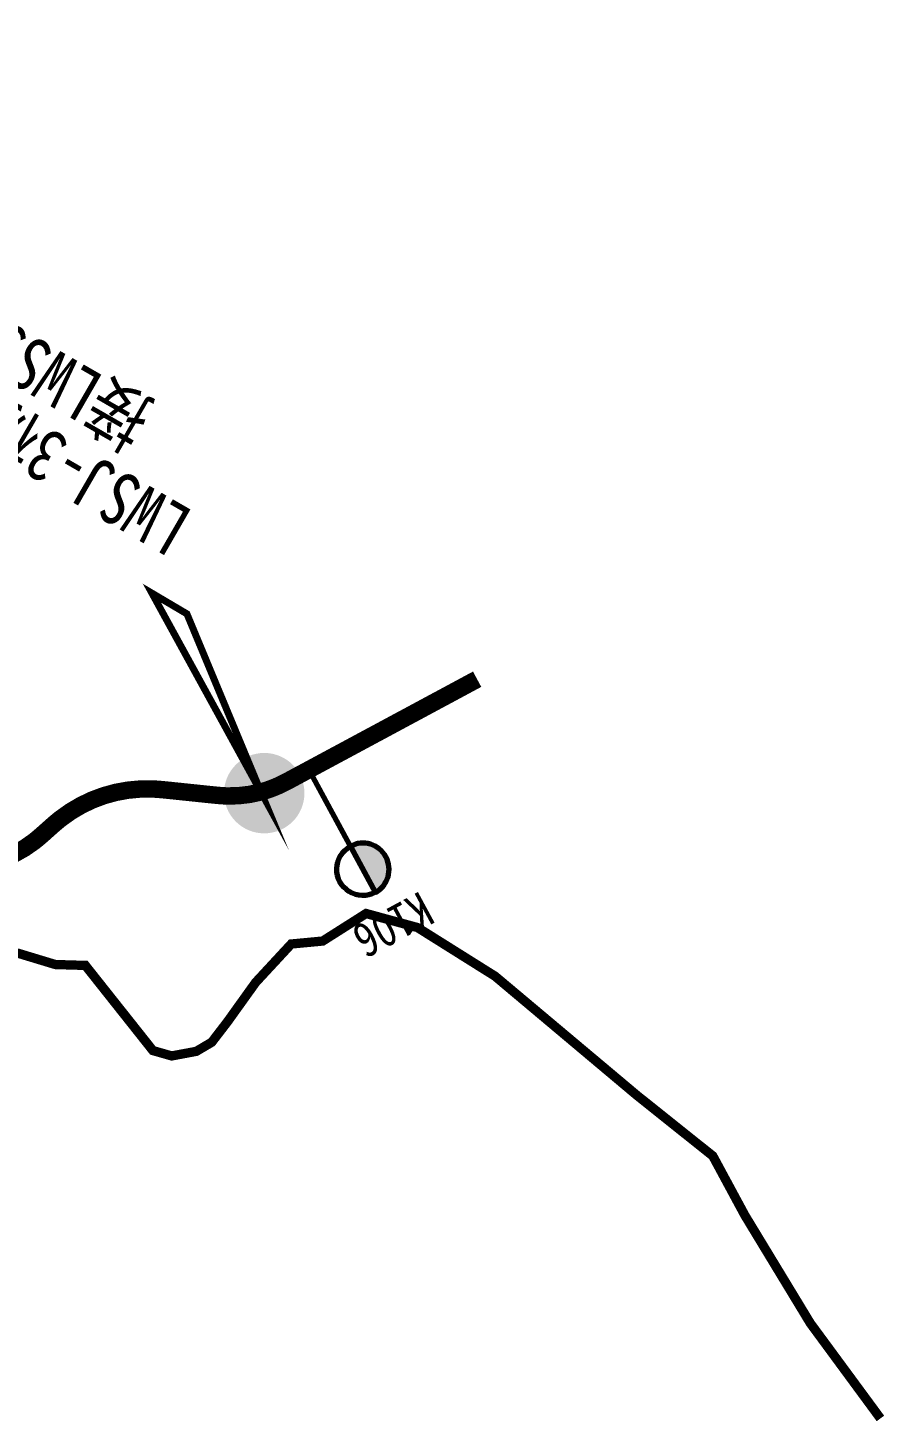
# Model space of a CAD drawing. Header units: millimetres. Extents: x 35362846 to 35427064, y 2977703 to 3025069.
# Drawn here: x 35419697 to 35427064, y 2977703 to 2989699 of the extents above; entities that cross this region are included whole.
import ezdxf
from ezdxf.enums import TextEntityAlignment as Align

# ---------------------------------------------------------------- set-up
doc = ezdxf.new("R2010")
doc.units = ezdxf.units.MM
doc.set_wipeout_variables(frame=1)
doc.linetypes.add('DASHED', pattern=[19.049999999999997, 12.7, -6.35])
for name, color, linetype, lineweight in [('station', 1, 'Continuous', 70), ('zhix', 7, 'Continuous', 100), ('布线1', 3, 'Continuous', 40)]:
    doc.layers.add(name, color=color, linetype=linetype, lineweight=lineweight)
doc.layers.add('互通标注', color=5, linetype='Continuous')
doc.styles.add('GTF_XW', font='SIMHEI.TTF', dxfattribs={"width": 0.85})
doc.styles.add('ST', font='SIMHEI.TTF')

# ---------------------------------------------------------------- blocks, each defined once
blk = doc.blocks.new('公里标')
at = {"layer": 'station'}
h = blk.add_hatch(color=256, dxfattribs=at)
edge = h.paths.add_edge_path()
edge.add_arc((-5.168849154029917e-16, 13), 3, 89.99999999999999, 270)
edge.add_line((1.148068456708479e-16, 10), (1.836909530733566e-16, 16))
blk.add_line((0, 16), (0, 0), dxfattribs=at)
blk.add_lwpolyline([(1.836909530733566e-16, 16, 1), (1.148068456708479e-16, 10)], format="xyb", close=True, dxfattribs=at)
blk.add_lwpolyline([(1.836909530733566e-16, 16, -1), (1.148068456708479e-16, 10, -15.34090689394177)], format="xyb", dxfattribs=at)

msp = doc.modelspace()

# ---------------------------------------------------------------- hatches: boundary and pattern name
at = {"layer": '互通标注', "lineweight": 0}
h = msp.add_hatch(color=1, dxfattribs=at)
h.set_gradient(color1=(255, 0, 0), color2=(252, 241, 156), tint=1, name='SPHERICAL')
edge = h.paths.add_edge_path()
edge.add_arc((35421727.78312022, 2983119.166347295), 345.6, 270, 630)

# ---------------------------------------------------------------- linework, layer by layer
at = {"layer": 'zhix', "color": 1, "linetype": 'DASHED', "ltscale": 10, "const_width": 150, "flags": 128}
msp.add_lwpolyline([(35423557.55895253, 2984098.794208209), (35421980.64812081, 2983250.513211301), (35421979.76898725, 2983250.036635826), (35421978.88985051, 2983249.560066212), (35421978.01070742, 2983249.08350832), (35421977.1315548, 2983248.60696801), (35421976.25238948, 2983248.130451145), (35421975.37320826, 2983247.653963586), (35421974.49400798, 2983247.177511194), (35421973.61478548, 2983246.701099833), (35421972.73553757, 2983246.224735364), (35421971.85626108, 2983245.74842365), (35421970.97695283, 2983245.272170556), (35421970.09760966, 2983244.795981946), (35421969.2182284, 2983244.319863685), (35421968.33880588, 2983243.843821639), (35421967.45933893, 2983243.367861675), (35421966.5798244, 2983242.891989659), (35421965.7002591, 2983242.416211461), (35421964.82063989, 2983241.940532951), (35421963.94096361, 2983241.464959997), (35421963.06122709, 2983240.989498474), (35421962.18142719, 2983240.514154253), (35421961.30156074, 2983240.038933209), (35421960.42162462, 2983239.563841217), (35421959.54161564, 2983239.088884153), (35421958.66153069, 2983238.614067898), (35421957.78136662, 2983238.13939833), (35421956.90112028, 2983237.664881331), (35421956.02078854, 2983237.190522784), (35421955.14036828, 2983236.716328575), (35421954.25985635, 2983236.242304588), (35421953.37924963, 2983235.768456713), (35421952.49854501, 2983235.294790841), (35421951.61773935, 2983234.821312863), (35421950.73682955, 2983234.348028674), (35421949.8558125, 2983233.87494417), (35421948.97468508, 2983233.40206525), (35421948.09344421, 2983232.929397814), (35421947.21208676, 2983232.456947764), (35421946.33060966, 2983231.984721008), (35421945.4490098, 2983231.512723452), (35421944.56728411, 2983231.040961005), (35421943.68542951, 2983230.569439582), (35421942.80344292, 2983230.098165096), (35421941.92132126, 2983229.627143466), (35421941.03906147, 2983229.156380612), (35421940.1566605, 2983228.685882457), (35421939.27411528, 2983228.215654927), (35421938.39142277, 2983227.745703951), (35421937.50857992, 2983227.276035462), (35421936.62558369, 2983226.806655392), (35421935.74243104, 2983226.337569681), (35421934.85911898, 2983225.868784268), (35421933.97564443, 2983225.400305099), (35421933.09200442, 2983224.93213812), (35421932.20819593, 2983224.464289282), (35421931.32421595, 2983223.996764539), (35421930.44006149, 2983223.529569848), (35421929.55572956, 2983223.062711169), (35421928.67121718, 2983222.596194467), (35421927.78652137, 2983222.130025709), (35421926.90163916, 2983221.664210867), (35421926.0165676, 2983221.198755916), (35421925.13130372, 2983220.733666833), (35421924.24584459, 2983220.268949604), (35421923.36018725, 2983219.804610212), (35421922.47432879, 2983219.340654648), (35421921.58826626, 2983218.877088908), (35421920.70199678, 2983218.413918988), (35421919.81551741, 2983217.951150892), (35421918.92882526, 2983217.488790625), (35421918.04191744, 2983217.026844199), (35421917.15479106, 2983216.565317627), (35421916.26744326, 2983216.104216929), (35421915.37987116, 2983215.643548129), (35421914.4920719, 2983215.183317253), (35421913.60404264, 2983214.723530335), (35421912.71578053, 2983214.264193411), (35421911.82728275, 2983213.805312522), (35421910.93854647, 2983213.346893713), (35421910.04956888, 2983212.888943037), (35421909.16034719, 2983212.431466547), (35421908.27087857, 2983211.974470304), (35421907.38116027, 2983211.517960372), (35421906.4911895, 2983211.06194282), (35421905.60096351, 2983210.606423724), (35421904.71047952, 2983210.151409163), (35421903.81973481, 2983209.69690522), (35421902.92872664, 2983209.242917986), (35421902.03745228, 2983208.789453555), (35421901.14590903, 2983208.336518027), (35421900.25409417, 2983207.884117506), (35421899.36200503, 2983207.432258104), (35421898.4696389, 2983206.980945934), (35421897.57699314, 2983206.530187117), (35421896.68406507, 2983206.079987782), (35421895.79085207, 2983205.630354057), (35421894.89735147, 2983205.181292081), (35421894.00356067, 2983204.732807996), (35421893.10947706, 2983204.284907951), (35421892.21509803, 2983203.837598097), (35421891.32042098, 2983203.390884596), (35421890.42544335, 2983202.944773616), (35421889.53016257, 2983202.499271321), (35421888.6345761, 2983202.054383891), (35421887.73868139, 2983201.610117507), (35421886.84247591, 2983201.166478359), (35421885.94595715, 2983200.72347264), (35421885.0491226, 2983200.281106551), (35421884.15196978, 2983199.839386297), (35421883.25449622, 2983199.398318091), (35421882.35669945, 2983198.957908152), (35421881.45857703, 2983198.518162702), (35421880.56012651, 2983198.079087973), (35421879.66134547, 2983197.640690202), (35421878.76223152, 2983197.202975631), (35421877.86278225, 2983196.765950509), (35421876.96299528, 2983196.329621093), (35421876.06286824, 2983195.893993643), (35421875.16239879, 2983195.459074428), (35421874.2615846, 2983195.024869722), (35421873.36042333, 2983194.591385807), (35421872.45891266, 2983194.158628969), (35421871.55705034, 2983193.726605504), (35421870.65483404, 2983193.295321711), (35421869.75226153, 2983192.864783898), (35421868.84933056, 2983192.434998378), (35421867.94603889, 2983192.005971472), (35421867.04238429, 2983191.577709506), (35421866.13836457, 2983191.150218816), (35421865.23397755, 2983190.72350574), (35421864.32922105, 2983190.297576627), (35421863.42409291, 2983189.87243783), (35421862.518591, 2983189.448095711), (35421861.6127132, 2983189.024556637), (35421860.70645741, 2983188.601826984), (35421859.79982152, 2983188.179913131), (35421858.89280346, 2983187.758821468), (35421857.9854012, 2983187.338558392), (35421857.07761268, 2983186.919130303), (35421856.16943587, 2983186.500543612), (35421855.26086877, 2983186.082804735), (35421854.35190941, 2983185.665920095), (35421853.44255581, 2983185.249896124), (35421852.53280601, 2983184.834739259), (35421851.62265807, 2983184.420455946), (35421850.71211009, 2983184.007052636), (35421849.80116016, 2983183.594535788), (35421848.88980641, 2983183.18291187), (35421847.97804696, 2983182.772187354), (35421847.52100059, 2983182.56670901, -0.03943450775102868), (35421699.22449795, 2983129.53625488, -0.03943450775102868)], format="xyb", dxfattribs=at)
at = {"layer": 'zhix', "color": 1, "const_width": 150, "flags": 128}
msp.add_lwpolyline([(35421699.22449795, 2983129.53625488, -0.07362199766827258), (35421408.34781355, 2983095.164667976), (35421407.84692203, 2983095.179502253), (35421406.84738266, 2983095.209849682), (35421405.84787372, 2983095.241183307), (35421404.84839596, 2983095.273496435), (35421403.84895013, 2983095.306782374), (35421402.84953694, 2983095.341034428), (35421401.85015709, 2983095.376245902), (35421400.85081127, 2983095.412410103), (35421399.85150013, 2983095.449520334), (35421398.85222431, 2983095.487569902), (35421397.85298444, 2983095.52655211), (35421396.85378113, 2983095.566460263), (35421395.85461494, 2983095.607287667), (35421394.85548647, 2983095.649027626), (35421393.85639625, 2983095.691673443), (35421392.85734482, 2983095.735218424), (35421391.85833269, 2983095.779655874), (35421390.85936034, 2983095.824979097), (35421389.86042827, 2983095.871181398), (35421388.86153693, 2983095.918256083), (35421387.86268676, 2983095.966196455), (35421386.86387819, 2983096.01499582), (35421385.86511163, 2983096.064647484), (35421384.86638746, 2983096.115144753), (35421383.86770605, 2983096.166480932), (35421382.86906779, 2983096.218649328), (35421381.87047298, 2983096.271643247), (35421380.87192196, 2983096.325455995), (35421379.87341504, 2983096.380080881), (35421378.87495251, 2983096.43551121), (35421377.87653465, 2983096.491740293), (35421376.8781617, 2983096.548761436), (35421375.87983391, 2983096.606567948), (35421374.88155153, 2983096.665153137), (35421373.88331475, 2983096.724510314), (35421372.88512377, 2983096.784632789), (35421371.88697877, 2983096.845513871), (35421370.8888799, 2983096.907146872), (35421369.89082735, 2983096.969525103), (35421368.89282122, 2983097.032641876), (35421367.89486165, 2983097.096490502), (35421366.89694874, 2983097.161064296), (35421365.89908257, 2983097.22635657), (35421364.90126324, 2983097.292360639), (35421363.9034908, 2983097.359069817), (35421362.9057653, 2983097.42647742), (35421361.90808677, 2983097.494576762), (35421360.91045525, 2983097.563361161), (35421359.91287072, 2983097.63282393), (35421358.91533319, 2983097.702958394), (35421357.91784264, 2983097.773757867), (35421356.92039903, 2983097.845215669), (35421355.92300232, 2983097.917325118), (35421354.92565246, 2983097.990079536), (35421353.92834936, 2983098.063472243), (35421352.93109294, 2983098.13749656), (35421351.9338831, 2983098.21214581), (35421350.93671974, 2983098.287413315), (35421349.93960273, 2983098.3632924), (35421348.94253194, 2983098.439776388), (35421347.94550721, 2983098.516858606), (35421346.94852839, 2983098.594532378), (35421345.95159532, 2983098.67279103), (35421344.9547078, 2983098.75162789), (35421343.95786565, 2983098.831036287), (35421342.96106865, 2983098.911009548), (35421341.9643166, 2983098.991541002), (35421340.96760926, 2983099.072623981), (35421339.97094639, 2983099.154251814), (35421338.97432774, 2983099.236417833), (35421337.97775307, 2983099.31911537), (35421336.98122208, 2983099.402337759), (35421335.9847345, 2983099.486078332), (35421334.98829003, 2983099.570330425), (35421333.99188839, 2983099.655087371), (35421332.99552925, 2983099.740342509), (35421331.99921229, 2983099.826089172), (35421331.00293717, 2983099.9123207), (35421330.00670356, 2983099.999030431), (35421329.01051111, 2983100.086211702), (35421328.01435944, 2983100.173857853), (35421327.01824821, 2983100.261962225), (35421326.02217701, 2983100.350518158), (35421325.02614547, 2983100.439518995), (35421324.03015318, 2983100.528958076), (35421323.03419974, 2983100.618828746), (35421322.03828474, 2983100.709124348), (35421321.04240775, 2983100.799838225), (35421320.04656834, 2983100.890963725), (35421319.05076607, 2983100.982494192), (35421318.0550005, 2983101.074422972), (35421317.05927116, 2983101.166743413), (35421316.06357758, 2983101.259448863), (35421315.06791931, 2983101.352532669), (35421314.07229586, 2983101.445988181), (35421313.07670674, 2983101.539808748), (35421312.08115147, 2983101.633987722), (35421311.08562952, 2983101.728518453), (35421310.09014042, 2983101.823394292), (35421309.09468362, 2983101.918608593), (35421308.09925862, 2983102.014154707), (35421307.10386489, 2983102.110025988), (35421306.10850188, 2983102.20621579), (35421305.11316906, 2983102.302717468), (35421304.11786589, 2983102.399524377), (35421303.12259179, 2983102.496629872), (35421302.12734623, 2983102.59402731), (35421301.13212863, 2983102.691710048), (35421300.13693842, 2983102.789671443), (35421299.14177502, 2983102.887904853), (35421298.14663785, 2983102.986403637), (35421297.15152632, 2983103.085161152), (35421296.15643985, 2983103.18417076), (35421295.16137782, 2983103.283425819), (35421294.16633965, 2983103.38291969), (35421293.17132472, 2983103.482645735), (35421292.17633242, 2983103.582597313), (35421291.18136214, 2983103.682767787), (35421290.18641324, 2983103.783150519), (35421289.19148511, 2983103.883738872), (35421288.19657712, 2983103.984526209), (35421287.20168863, 2983104.085505892), (35421286.20681902, 2983104.186671286), (35421285.21196762, 2983104.288015755), (35421284.21713381, 2983104.389532664), (35421283.22231694, 2983104.491215377), (35421282.22751633, 2983104.593057259), (35421281.23273136, 2983104.695051676), (35421280.23796137, 2983104.797191994), (35421279.24320567, 2983104.899471578), (35421278.24846363, 2983105.001883796), (35421277.25373456, 2983105.104422014), (35421276.25901781, 2983105.207079598), (35421275.26431269, 2983105.309849916), (35421274.26961855, 2983105.412726336), (35421273.27493469, 2983105.515702224), (35421272.28026046, 2983105.61877095), (35421271.28559516, 2983105.721925879), (35421270.29093812, 2983105.825160382), (35421269.29628865, 2983105.928467826), (35421268.30164606, 2983106.03184158), (35421267.30700969, 2983106.135275012), (35421266.31237882, 2983106.238761491), (35421265.31775279, 2983106.342294387), (35421264.32313091, 2983106.445867067), (35421263.32851247, 2983106.549472901), (35421262.3338968, 2983106.653105258), (35421261.3392832, 2983106.756757508), (35421260.34467099, 2983106.860423019), (35421259.35006002, 2983106.964095103), (35420923.22117481, 2983142.000464655), (35420922.22656331, 2983142.104137039), (35420921.23195127, 2983142.207804243), (35420920.23733815, 2983142.311461085), (35420919.24272341, 2983142.415102387), (35420918.24810651, 2983142.518722968), (35420917.25348692, 2983142.622317647), (35420916.25886408, 2983142.725881245), (35420915.26423748, 2983142.82940858), (35420914.26960655, 2983142.932894472), (35420913.27497078, 2983143.03633374), (35420912.28032962, 2983143.139721205), (35420911.28568254, 2983143.243051684), (35420910.29102901, 2983143.346319999), (35420909.29636849, 2983143.449520967), (35420908.30170044, 2983143.552649407), (35420907.30702434, 2983143.655700138), (35420906.31233966, 2983143.758667979), (35420905.31764586, 2983143.861547749), (35420904.32294241, 2983143.964334265), (35420903.32822881, 2983144.067022347), (35420902.33350451, 2983144.169606813), (35420901.338769, 2983144.27208248), (35420900.34402176, 2983144.374444166), (35420899.34926225, 2983144.476686688), (35420898.35448998, 2983144.578804865), (35420897.35970442, 2983144.680793514), (35420896.36490506, 2983144.782647451), (35420895.37009138, 2983144.884361494), (35420894.37526288, 2983144.985930459), (35420893.38041905, 2983145.087349161), (35420892.38555938, 2983145.188612418), (35420891.39068338, 2983145.289715046), (35420890.39579055, 2983145.390651859), (35420889.40088037, 2983145.491417673), (35420888.40595238, 2983145.592007305), (35420887.41100606, 2983145.692415567), (35420886.41604093, 2983145.792637275), (35420885.42105651, 2983145.892667243), (35420884.42605231, 2983145.992500285), (35420883.43102785, 2983146.092131215), (35420882.43598266, 2983146.191554846), (35420881.44091625, 2983146.290765991), (35420880.44582817, 2983146.389759462), (35420879.45071794, 2983146.488530074), (35420878.45558511, 2983146.587072636), (35420877.46042921, 2983146.685381962), (35420876.46524978, 2983146.783452861), (35420875.47004637, 2983146.881280147), (35420874.47481854, 2983146.978858628), (35420873.47956584, 2983147.076183116), (35420872.48428783, 2983147.17324842), (35420871.48898407, 2983147.27004935), (35420870.49365413, 2983147.366580714), (35420869.49829758, 2983147.462837323), (35420868.502914, 2983147.558813984), (35420867.50750297, 2983147.654505505), (35420866.51206406, 2983147.749906694), (35420865.51659688, 2983147.845012357), (35420864.52110102, 2983147.939817302), (35420863.52557607, 2983148.034316335), (35420862.53002165, 2983148.128504262), (35420861.53443734, 2983148.222375888), (35420860.53882277, 2983148.315926019), (35420859.54317757, 2983148.409149458), (35420858.54750133, 2983148.502041011), (35420857.55179372, 2983148.59459548), (35420856.55605434, 2983148.686807669), (35420855.56028285, 2983148.778672381), (35420854.56447889, 2983148.870184419), (35420853.5686421, 2983148.961338583), (35420852.57277215, 2983149.052129676), (35420851.57686868, 2983149.142552498), (35420850.58093138, 2983149.23260185), (35420849.58495992, 2983149.322272532), (35420848.58895397, 2983149.411559343), (35420847.59291322, 2983149.500457083), (35420846.59683736, 2983149.588960549), (35420845.60072608, 2983149.677064541), (35420844.60457909, 2983149.764763854), (35420843.60839611, 2983149.852053288), (35420842.61217684, 2983149.938927637), (35420841.61592101, 2983150.0253817), (35420840.61962835, 2983150.11141027), (35420839.62329859, 2983150.197008142), (35420838.62693147, 2983150.282170113), (35420837.63052676, 2983150.366890974), (35420836.63408419, 2983150.451165522), (35420835.63760354, 2983150.534988547), (35420834.64108458, 2983150.618354843), (35420833.64452709, 2983150.701259202), (35420832.64793083, 2983150.783696417), (35420831.65129562, 2983150.865661276), (35420830.65462125, 2983150.947148572), (35420829.65790753, 2983151.028153094), (35420828.66115426, 2983151.108669632), (35420827.66436128, 2983151.188692975), (35420826.66752841, 2983151.268217911), (35420825.6706555, 2983151.347239229), (35420824.67374239, 2983151.425751716), (35420823.67678892, 2983151.50375016), (35420822.67979495, 2983151.581229346), (35420821.68276038, 2983151.658184061), (35420820.68568506, 2983151.734609091), (35420819.68856889, 2983151.810499221), (35420818.69141176, 2983151.885849234), (35420817.69421356, 2983151.960653916), (35420816.69697422, 2983152.034908051), (35420815.69969366, 2983152.10860642), (35420814.7023718, 2983152.181743808), (35420813.70500857, 2983152.254314996), (35420812.70760394, 2983152.326314765), (35420811.71015784, 2983152.397737899), (35420810.71267026, 2983152.468579177), (35420809.71514115, 2983152.538833376), (35420808.71757051, 2983152.608495283), (35420807.71995832, 2983152.677559674), (35420806.72230458, 2983152.746021328), (35420805.72460932, 2983152.813875025), (35420804.72687255, 2983152.881115543), (35420803.72909428, 2983152.947737658), (35420802.73127457, 2983153.013736149), (35420801.73341347, 2983153.079105792), (35420800.73551104, 2983153.143841364), (35420799.73756734, 2983153.207937643), (35420798.73958244, 2983153.271389402), (35420797.74155646, 2983153.334191419), (35420796.74348947, 2983153.396338467), (35420795.74538159, 2983153.457825322), (35420794.74723295, 2983153.518646759), (35420793.74904367, 2983153.578797549), (35420792.75081389, 2983153.63827247), (35420791.75254376, 2983153.697066292), (35420790.75423345, 2983153.755173791), (35420789.75588313, 2983153.812589737), (35420788.75749297, 2983153.869308904), (35420787.75906319, 2983153.925326064), (35420786.76059397, 2983153.980635988), (35420785.76208556, 2983154.03523345), (35420784.76353814, 2983154.089113219), (35420783.76495199, 2983154.142270068), (35420782.76632734, 2983154.194698766), (35420781.76766446, 2983154.246394086), (35420780.76896362, 2983154.297350797), (35420779.77022511, 2983154.34756367), (35420778.77144922, 2983154.397027476), (35420777.77263625, 2983154.445736983), (35420776.77378654, 2983154.493686962), (35420775.77490041, 2983154.540872183), (35420774.77597819, 2983154.587287415), (35420773.77702027, 2983154.632927428), (35420772.77802699, 2983154.677786991), (35420771.77899875, 2983154.721860874), (35420770.77993592, 2983154.765143846), (35420769.78083892, 2983154.807630675), (35420768.78170816, 2983154.849316133), (35420767.78254408, 2983154.890194986), (35420766.78334711, 2983154.930262006), (35420765.78411771, 2983154.96951196), (35420764.78485636, 2983155.007939619), (35420764.2841727, 2983155.02688252, 0.1772703753263757), (35419979.46583124, 2982900.781048441), (35419979.07136232, 2982900.472115552), (35419978.28445175, 2982899.855048545), (35419977.49804923, 2982899.237334184), (35419976.71215209, 2982898.618976983), (35419975.92675763, 2982897.999981443), (35419975.14186312, 2982897.380352063), (35419974.35746587, 2982896.760093331), (35419973.57356313, 2982896.139209729), (35419972.79015218, 2982895.517705733), (35419972.00723024, 2982894.895585808), (35419971.22479459, 2982894.272854415), (35419970.44284242, 2982893.649516007), (35419969.66137099, 2982893.025575029), (35419968.88037749, 2982892.401035919), (35419968.09985912, 2982891.77590311), (35419967.31981307, 2982891.150181025), (35419966.54023655, 2982890.523874081), (35419965.7611267, 2982889.896986689), (35419964.9824807, 2982889.269523251), (35419964.20429571, 2982888.641488164), (35419963.42656887, 2982888.012885817), (35419962.6492973, 2982887.383720594), (35419961.87247816, 2982886.753996868), (35419961.09610854, 2982886.12371901), (35419960.32018556, 2982885.492891381), (35419959.54470634, 2982884.861518338), (35419958.76966794, 2982884.229604228), (35419957.99506746, 2982883.597153394), (35419957.22090197, 2982882.964170171), (35419956.44716854, 2982882.330658889), (35419955.67386423, 2982881.69662387), (35419954.90098609, 2982881.06206943), (35419954.12853116, 2982880.42699988), (35419953.35649646, 2982879.791419521), (35419952.58487903, 2982879.155332651), (35419951.81367588, 2982878.51874356), (35419951.04288402, 2982877.881656534), (35419950.27250046, 2982877.244075849), (35419949.50252218, 2982876.606005779), (35419948.73294617, 2982875.967450588), (35419947.96376941, 2982875.328414537), (35419947.19498886, 2982874.688901878), (35419946.42660149, 2982874.048916862), (35419945.65860426, 2982873.408463727), (35419944.8909941, 2982872.767546712), (35419944.12376796, 2982872.126170044), (35419943.35692278, 2982871.484337952), (35419942.59045548, 2982870.842054646), (35419941.82436297, 2982870.199324345), (35419941.05864218, 2982869.556151254), (35419940.29328998, 2982868.912539573), (35419939.5283033, 2982868.2684935), (35419938.76367901, 2982867.624017224), (35419937.999414, 2982866.979114928), (35419937.23550515, 2982866.333790793), (35419936.47194932, 2982865.688048991), (35419935.70874338, 2982865.041893691), (35419934.94588418, 2982864.395329056), (35419934.18336859, 2982863.748359243), (35419933.42119343, 2982863.100988405), (35419932.65935554, 2982862.453220688), (35419931.89785177, 2982861.805060234), (35419931.13667892, 2982861.156511181), (35419930.37583382, 2982860.50757766), (35419929.61531328, 2982859.858263796), (35419928.85511412, 2982859.208573713), (35419928.09523311, 2982858.558511527), (35419927.33566707, 2982857.908081349), (35419926.57641279, 2982857.257287288), (35419925.81746704, 2982856.606133444), (35419925.0588266, 2982855.954623916), (35419924.30048825, 2982855.302762796), (35419923.54244874, 2982854.650554174), (35419922.78470483, 2982853.998002131), (35419922.02725331, 2982853.345110747), (35419921.27009089, 2982852.691884097), (35419920.51321433, 2982852.038326251), (35419919.75662036, 2982851.384441275), (35419919.00030574, 2982850.730233229), (35419918.24426717, 2982850.075706171), (35419917.48850138, 2982849.420864155), (35419916.73300511, 2982848.765711227), (35419915.97777504, 2982848.110251432), (35419915.22280791, 2982847.454488812), (35419914.46810041, 2982846.798427402), (35419913.71364924, 2982846.142071234), (35419912.9594511, 2982845.485424337), (35419912.20550267, 2982844.828490734), (35419911.45180064, 2982844.171274447), (35419910.6983417, 2982843.513779492), (35419909.94512253, 2982842.856009882), (35419909.19213978, 2982842.197969627), (35419908.43939015, 2982841.539662731), (35419907.68687028, 2982840.881093197), (35419906.93457683, 2982840.222265023), (35419906.18250647, 2982839.563182204), (35419905.43065584, 2982838.903848731), (35419904.6790216, 2982838.244268593), (35419903.92760038, 2982837.584445774), (35419903.17638885, 2982836.924384255), (35419902.42538361, 2982836.264088015), (35419901.67458131, 2982835.603561028), (35419900.92397857, 2982834.942807267), (35419900.17357204, 2982834.281830699), (35419899.42335832, 2982833.620635291), (35419898.67333404, 2982832.959225005), (35419897.92349581, 2982832.2976038), (35419897.17384024, 2982831.635775635), (35419896.42436393, 2982830.973744461), (35419895.67506352, 2982830.311514232), (35419894.92593559, 2982829.649088894), (35419894.17697673, 2982828.986472394), (35419893.42818355, 2982828.323668675), (35419892.67955264, 2982827.660681678), (35419891.93108059, 2982826.99751534), (35419891.18276399, 2982826.334173597), (35419890.43459944, 2982825.670660382), (35419889.6865835, 2982825.006979626), (35419888.93871275, 2982824.343135257), (35419888.19098378, 2982823.679131202), (35419887.44339316, 2982823.014971385), (35419886.69593747, 2982822.350659726), (35419885.94861326, 2982821.686200147), (35419885.20141712, 2982821.021596564), (35419884.45434561, 2982820.356852894), (35419883.70739528, 2982819.69197305), (35419882.9605627, 2982819.026960943), (35419882.21384443, 2982818.361820485), (35419881.46723704, 2982817.696555583), (35419880.72073706, 2982817.031170143), (35419879.97434106, 2982816.365668071), (35419879.22804559, 2982815.70005327), (35419878.48184719, 2982815.034329641), (35419877.73574242, 2982814.368501083), (35419876.98972782, 2982813.702571498), (35419876.24379993, 2982813.03654478), (35419875.49795531, 2982812.370424827), (35419874.75219048, 2982811.704215532), (35419874.006502, 2982811.03792079), (35419873.26088639, 2982810.371544492), (35419872.51534021, 2982809.705090529), (35419871.76985998, 2982809.038562791), (35419871.02444223, 2982808.371965168), (35419870.27908352, 2982807.705301546), (35419869.53378036, 2982807.038575814), (35419868.78852929, 2982806.371791857), (35419868.04332685, 2982805.704953561), (35419867.29816956, 2982805.038064809), (35419866.55305395, 2982804.371129486), (35419865.80797654, 2982803.704151475), (35419865.06293388, 2982803.03713466), (35419864.31792249, 2982802.370082921), (35419863.57293888, 2982801.703000141), (35419862.82797961, 2982801.0358902), (35419862.08304118, 2982800.36875698), (35419861.33812012, 2982799.70160436), (35419860.59321296, 2982799.034436221), (35419859.84831622, 2982798.367256443), (35419859.10342644, 2982797.700068906), (35419858.3585398, 2982797.032877194), (35419857.61365333, 2982796.365685958), (35419856.86876241, 2982795.698499688), (35419856.12386259, 2982795.03132335), (35419855.37894944, 2982794.36416191), (35419854.6340185, 2982793.697020335), (35419853.88906531, 2982793.029903592), (35419853.14408543, 2982792.362816647), (35419852.39907444, 2982791.695764468), (35419851.65402786, 2982791.028752024), (35419850.90894127, 2982790.361784285), (35419850.1638102, 2982789.694866219), (35419849.41863024, 2982789.028002798), (35419848.67339694, 2982788.361198993), (35419847.92810584, 2982787.694459779), (35419847.18275252, 2982787.027790127), (35419846.43733253, 2982786.361195014), (35419845.69184145, 2982785.694679417), (35419844.94627482, 2982785.028248312), (35419844.20062824, 2982784.361906681), (35419843.45489726, 2982783.695659504), (35419842.70907746, 2982783.029511763), (35419841.96316439, 2982782.363468444), (35419841.21715365, 2982781.697534532), (35419840.47104082, 2982781.031715016), (35419839.72482145, 2982780.366014888), (35419838.97849115, 2982779.700439139), (35419838.23204549, 2982779.034992763), (35419837.48548007, 2982778.369680759), (35419836.73879047, 2982777.704508124), (35419835.99197228, 2982777.039479863), (35419835.24502109, 2982776.374600979), (35419834.49793252, 2982775.709876479), (35419833.75070216, 2982775.045311372), (35419833.0033256, 2982774.380910674), (35419832.25579848, 2982773.716679397), (35419831.50811639, 2982773.052622561), (35419830.76027493, 2982772.388745188), (35419830.01226976, 2982771.725052304), (35419829.26409647, 2982771.061548934), (35419828.51575069, 2982770.398240113), (35419827.76722806, 2982769.735130874), (35419827.0185242, 2982769.072226257), (35419826.26963477, 2982768.409531302), (35419825.52055538, 2982767.747051057), (35419824.7712817, 2982767.08479057), (35419824.02180939, 2982766.422754895), (35419823.27213408, 2982765.76094909), (35419822.52225145, 2982765.099378215), (35419821.77215714, 2982764.438047336), (35419821.02184685, 2982763.776961525), (35419820.27131623, 2982763.116125853), (35419819.52056098, 2982762.4555454), (35419818.76957677, 2982761.795225248), (35419818.01835928, 2982761.135170486), (35419817.26690423, 2982760.475386206), (35419816.51520731, 2982759.815877502), (35419815.76326423, 2982759.156649479), (35419815.0110707, 2982758.497707242), (35419814.25862242, 2982757.839055901), (35419813.50591514, 2982757.180700575), (35419812.75294458, 2982756.522646386), (35419811.99970647, 2982755.864898458), (35419811.24619655, 2982755.207461926), (35419810.49241059, 2982754.550341925), (35419809.73834431, 2982753.8935436), (35419808.98399349, 2982753.237072099), (35419808.2293539, 2982752.580932576), (35419807.47442131, 2982751.925130191), (35419806.71919151, 2982751.269670109), (35419805.96366027, 2982750.614557502), (35419805.20782339, 2982749.959797549), (35419804.45167667, 2982749.305395431), (35419803.69521594, 2982748.65135634), (35419802.93843699, 2982747.997685471), (35419802.18133567, 2982747.344388025), (35419801.42390777, 2982746.691469212), (35419800.66614918, 2982746.038934247), (35419799.90805571, 2982745.38678835), (35419799.14962322, 2982744.73503675), (35419798.39084759, 2982744.083684682), (35419797.63172469, 2982743.432737387), (35419796.87225037, 2982742.782200113), (35419796.11242054, 2982742.132078117), (35419795.3522311, 2982741.482376658), (35419794.59167794, 2982740.833101009), (35419793.83075698, 2982740.184256443), (35419793.06946415, 2982739.535848246), (35419792.30779537, 2982738.887881708), (35419791.54574657, 2982738.240362127), (35419790.78331371, 2982737.59329481), (35419790.02049276, 2982736.946685069), (35419789.25727967, 2982736.300538225), (35419788.49367042, 2982735.654859607), (35419787.729661, 2982735.00965455), (35419786.96524739, 2982734.3649284), (35419786.20042561, 2982733.720686508), (35419785.43519168, 2982733.076934234), (35419784.66954161, 2982732.433676946), (35419783.90347144, 2982731.79092002), (35419783.13697723, 2982731.148668841), (35419782.37005501, 2982730.506928801), (35419781.60270087, 2982729.865705304), (35419780.83491086, 2982729.225003752), (35419780.06668109, 2982728.584829569), (35419779.29800766, 2982727.945188179), (35419778.52888666, 2982727.306085017), (35419777.75931422, 2982726.667525527), (35419776.98928648, 2982726.029515161), (35419776.21879957, 2982725.392059381), (35419775.44784963, 2982724.755163657), (35419774.67643286, 2982724.118833467), (35419773.9045454, 2982723.4830743), (35419773.13218347, 2982722.847891653), (35419772.35934325, 2982722.213291033), (35419771.58602095, 2982721.579277955), (35419770.81221282, 2982720.945857944), (35419770.03791507, 2982720.313036533), (35419769.26312394, 2982719.680819268), (35419768.48783572, 2982719.049211701), (35419767.71204667, 2982718.418219395), (35419766.93575307, 2982717.787847923), (35419766.15895122, 2982717.158102865), (35419765.38163744, 2982716.528989815), (35419764.60380805, 2982715.900514374), (35419763.82545938, 2982715.272682154), (35419763.0465878, 2982714.645498776), (35419762.26718964, 2982714.018969872), (35419761.48726131, 2982713.393101083), (35419760.7067992, 2982712.76789806), (35419759.9257997, 2982712.143366467), (35419759.14425922, 2982711.519511974), (35419758.36217421, 2982710.896340265), (35419757.57954112, 2982710.273857032), (35419756.7963564, 2982709.652067979), (35419756.01261652, 2982709.030978819), (35419755.22831799, 2982708.410595277), (35419754.44345729, 2982707.790923087), (35419753.65803096, 2982707.171967996), (35419752.87203553, 2982706.553735759), (35419752.08546752, 2982705.936232143), (35419751.29832354, 2982705.319462927), (35419750.51060013, 2982704.703433898), (35419749.72229391, 2982704.088150858), (35419748.93340147, 2982703.473619616), (35419748.14391945, 2982702.859845994), (35419747.35384448, 2982702.246835825), (35419746.56317323, 2982701.634594952), (35419745.77190235, 2982701.023129232), (35419744.98002855, 2982700.41244453), (35419744.5829832, 2982700.106718801, -0.2443210125598389), (35418836.70605893, 2982538.014377166)], format="xyb", dxfattribs=at)
at = {"layer": '布线1', "color": 248, "const_width": 80}
msp.add_lwpolyline([(35419477.00859284, 2981751.410014024), (35419610.0905257, 2981743.385821325), (35419932.30303998, 2981645.734261997), (35420190.36561124, 2981638.005294466), (35420770.74405235, 2980906.040211888), (35420932.49323241, 2980859.742121723), (35421143.75972961, 2980899.211573649), (35421276.38577878, 2980977.357123103), (35421412.31482165, 2981154.498359537), (35421654.46436809, 2981492.298930268), (35421959.85373893, 2981822.13141431), (35422230.34471314, 2981847.588026575), (35422603.15399514, 2982084.311317917), (35423045.09996746, 2981963.690232977), (35423712.08997187, 2981544.969239096), (35424929.79068281, 2980521.759361797), (35425583.10540183, 2979999.639000803), (35425857.461836, 2979490.994829152), (35426420.8199264, 2978561.87017407), (35427023.57556601, 2977742.85074385)], dxfattribs=at)

# ---------------------------------------------------------------- block references
at = {"layer": 'station', "color": 1, "xscale": 75.00000000187518, "yscale": 75, "zscale": 75, "rotation": 208.4620423644919}
msp.add_blockref('公里标', (35422111.3205739, 2983321.350515636), dxfattribs=at)

# ---------------------------------------------------------------- texts
at = {"layer": 'station', "color": 1, "style": 'GTF_XW', "width": 0.85}
msp.add_text('K106', height=300, rotation=208.462042365477, dxfattribs=at).set_placement((35422764.9111364, 2982115.682359326), align=Align.CENTER)

# ---------------------------------------------------------------- wipeouts: each hides what was drawn before it
at = {"color": 1, "lineweight": 60}
msp.add_wipeout([(35421063.288879864, 2984660.7993096607), (35421888.73381817, 2986076.140525689), (35415763.3910608, 2989698.8887109994), (35414937.94612248, 2988283.547494971)], dxfattribs=at)

# ---------------------------------------------------------------- next in the draw order: linework, layer by layer
at = {"color": 1, "const_width": 60}
msp.add_lwpolyline([(35421699.22449794, 2983129.536254878), (35420762.46596573, 2984838.716809046), (35421063.28887986, 2984660.79930966)], close=True, dxfattribs=at)

# ---------------------------------------------------------------- next in the draw order: texts
at = {"layer": 'zhix', "color": 1, "style": 'ST', "width": 0.8}
for s, rotation, p in [('接LWSJ-2标段设计终点', 150.0553711457036, (35418429.42444012, 2987287.556029161)), ('LWSJ-3标段(本项目)设计起点', 149.9767211274996, (35418125.33381455, 2986749.985789261))]:
    msp.add_text(s, height=453.6, rotation=rotation, dxfattribs=at).set_placement(p, align=Align.TOP_CENTER)

doc.saveas('drawing.dxf')
